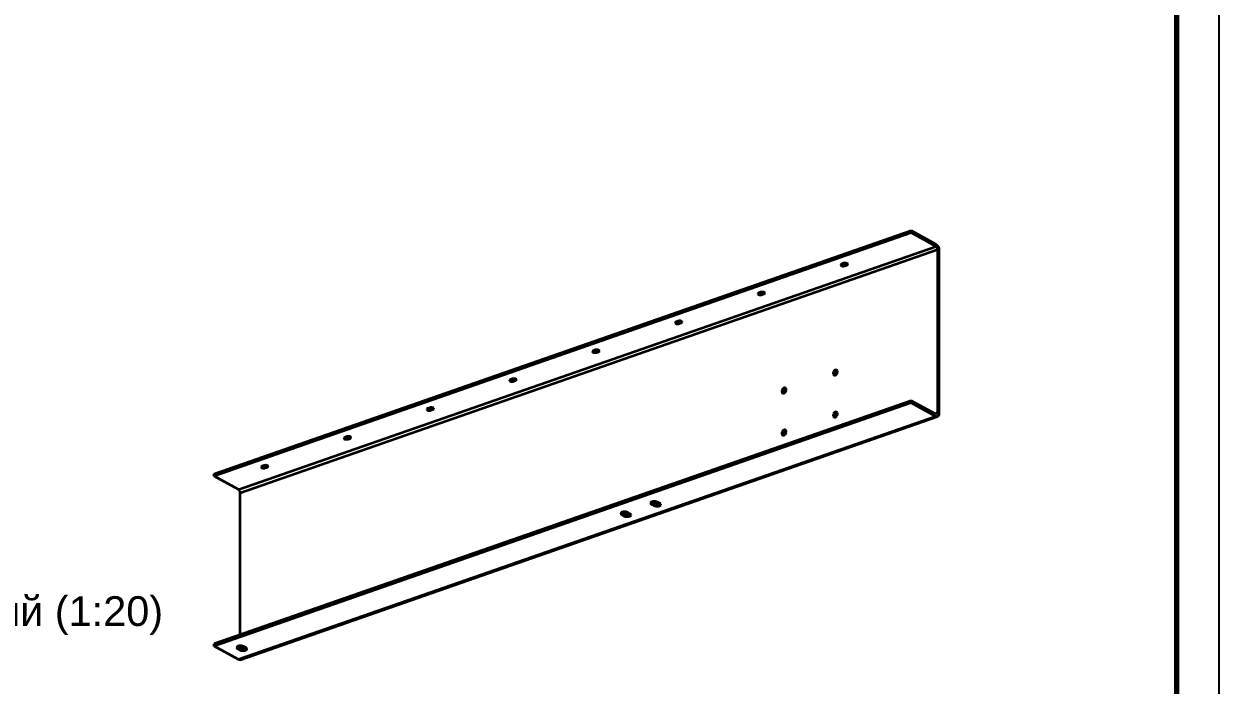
# Model space of a CAD drawing. Header units: millimetres. Extents: x 0 to 420, y 0 to 297.
# Drawn here: x 279.1 to 420, y 132.4 to 210.3 of the extents above; entities that cross this region are included whole.
import ezdxf
from ezdxf.enums import TextEntityAlignment as Align

# ---------------------------------------------------------------- set-up
doc = ezdxf.new("R2010")
doc.units = ezdxf.units.MM
doc.styles.add('GOST', font='Arial')

msp = doc.modelspace()

# ---------------------------------------------------------------- linework, layer by layer
at = {"color": 1, "lineweight": 35}
for p, q in [((301.5, 157.25), (383.69, 185.9)), ((383.69, 185.63), (301.5, 156.98)), ((383.69, 185.9), (386.59, 184.32)), ((383.69, 185.63), (383.69, 185.9)), ((383.69, 185.63), (386.59, 184.05)), ((304.4, 155.4), (386.59, 184.05)), ((304.59, 155.03), (386.78, 183.68)), ((386.59, 184.32), (386.66, 184.27)), ((386.59, 184.05), (386.63, 184.02)), ((386.63, 184.02), (386.66, 183.99)), ((386.66, 184.27), (386.73, 184.2)), ((386.66, 183.99), (386.72, 183.9)), ((386.72, 183.9), (386.76, 183.79)), ((386.73, 184.2), (386.8, 184.11)), ((386.76, 183.79), (386.78, 183.68)), ((386.78, 183.68), (386.78, 164.46)), ((386.8, 184.11), (386.86, 184.02)), ((386.86, 184.02), (386.9, 183.91)), ((386.9, 183.91), (386.94, 183.8)), ((386.94, 183.8), (386.96, 183.68)), ((386.96, 183.68), (386.97, 183.57)), ((386.97, 183.57), (386.97, 164.36)), ((375.39, 181.89), (375.38, 181.86)), ((375.38, 181.86), (375.39, 181.83)), ((375.41, 181.92), (375.39, 181.89)), ((375.39, 181.83), (375.43, 181.79)), ((375.45, 181.94), (375.41, 181.92)), ((375.43, 181.79), (375.48, 181.77)), ((375.5, 181.97), (375.45, 181.94)), ((375.73, 182.05), (375.5, 181.97)), ((375.75, 182.01), (375.61, 182.01)), ((375.8, 182.07), (375.73, 182.05)), ((375.87, 182.03), (375.75, 182.01)), ((375.88, 182.07), (375.8, 182.07)), ((375.99, 182.07), (375.87, 182.03)), ((375.87, 182.03), (375.87, 181.76)), ((375.87, 181.76), (376.1, 181.84)), ((375.97, 182.07), (375.88, 182.07)), ((376.05, 182.06), (375.97, 182.07)), ((376.12, 182.04), (376.05, 182.06)), ((376.1, 182.05), (376.1, 181.84)), ((376.1, 181.84), (376.15, 181.86)), ((376.17, 182.01), (376.12, 182.04)), ((376.15, 181.86), (376.19, 181.89)), ((376.21, 181.98), (376.17, 182.01)), ((376.19, 181.89), (376.21, 181.92)), ((376.22, 181.94), (376.21, 181.98)), ((376.21, 181.92), (376.22, 181.94)), ((375.48, 181.77), (375.55, 181.75)), ((375.55, 181.75), (375.63, 181.73)), ((375.63, 181.73), (375.72, 181.73)), ((375.72, 181.73), (375.8, 181.74)), ((375.8, 181.74), (375.87, 181.76)), ((365.63, 178.49), (365.62, 178.46)), ((365.62, 178.46), (365.63, 178.42)), ((365.65, 178.52), (365.63, 178.49)), ((365.63, 178.42), (365.67, 178.39)), ((365.69, 178.54), (365.65, 178.52)), ((365.67, 178.39), (365.72, 178.36)), ((365.73, 178.56), (365.69, 178.54)), ((365.72, 178.36), (365.79, 178.34)), ((365.97, 178.64), (365.73, 178.56)), ((365.79, 178.34), (365.87, 178.33)), ((365.99, 178.6), (365.85, 178.6)), ((365.87, 178.33), (365.96, 178.33)), ((365.96, 178.33), (366.04, 178.34)), ((366.04, 178.66), (365.97, 178.64)), ((366.11, 178.63), (365.99, 178.6)), ((366.12, 178.67), (366.04, 178.66)), ((366.04, 178.34), (366.11, 178.36)), ((366.23, 178.67), (366.11, 178.63)), ((366.11, 178.63), (366.11, 178.36)), ((366.11, 178.36), (366.34, 178.44)), ((366.21, 178.67), (366.12, 178.67)), ((366.29, 178.66), (366.21, 178.67)), ((366.36, 178.64), (366.29, 178.66)), ((366.34, 178.64), (366.34, 178.44)), ((366.34, 178.44), (366.39, 178.46)), ((366.41, 178.61), (366.36, 178.64)), ((366.39, 178.46), (366.43, 178.49)), ((366.44, 178.58), (366.41, 178.61)), ((366.43, 178.49), (366.45, 178.51)), ((366.46, 178.54), (366.44, 178.58)), ((366.45, 178.51), (366.46, 178.54)), ((355.87, 175.09), (355.86, 175.06)), ((355.86, 175.06), (355.87, 175.02)), ((355.89, 175.11), (355.87, 175.09)), ((355.87, 175.02), (355.91, 174.99)), ((355.93, 175.14), (355.89, 175.11)), ((355.91, 174.99), (355.96, 174.96)), ((355.97, 175.16), (355.93, 175.14)), ((355.96, 174.96), (356.03, 174.94)), ((356.21, 175.24), (355.97, 175.16)), ((356.03, 174.94), (356.11, 174.93)), ((356.23, 175.2), (356.09, 175.2)), ((356.11, 174.93), (356.19, 174.93)), ((356.19, 174.93), (356.28, 174.94)), ((356.28, 175.26), (356.21, 175.24)), ((356.35, 175.23), (356.23, 175.2)), ((356.36, 175.27), (356.28, 175.26)), ((356.28, 174.94), (356.35, 174.96)), ((356.47, 175.27), (356.35, 175.23)), ((356.35, 175.23), (356.35, 174.96)), ((356.35, 174.96), (356.58, 175.04)), ((356.45, 175.27), (356.36, 175.27)), ((356.53, 175.26), (356.45, 175.27)), ((356.59, 175.24), (356.53, 175.26)), ((356.58, 175.24), (356.58, 175.04)), ((356.58, 175.04), (356.63, 175.06)), ((356.65, 175.21), (356.59, 175.24)), ((356.63, 175.06), (356.67, 175.08)), ((356.68, 175.18), (356.65, 175.21)), ((356.67, 175.08), (356.69, 175.11)), ((356.7, 175.14), (356.68, 175.18)), ((356.69, 175.11), (356.7, 175.14)), ((346.11, 171.68), (346.1, 171.66)), ((346.1, 171.66), (346.11, 171.62)), ((346.13, 171.71), (346.11, 171.68)), ((346.11, 171.62), (346.15, 171.59)), ((346.17, 171.74), (346.13, 171.71)), ((346.15, 171.59), (346.2, 171.56)), ((346.21, 171.76), (346.17, 171.74)), ((346.2, 171.56), (346.27, 171.54)), ((346.45, 171.84), (346.21, 171.76)), ((346.27, 171.54), (346.35, 171.53)), ((346.47, 171.8), (346.33, 171.8)), ((346.35, 171.53), (346.43, 171.53)), ((346.43, 171.53), (346.52, 171.53)), ((346.52, 171.86), (346.45, 171.84)), ((346.59, 171.82), (346.47, 171.8)), ((346.6, 171.87), (346.52, 171.86)), ((346.52, 171.53), (346.59, 171.55)), ((346.7, 171.86), (346.59, 171.82)), ((346.59, 171.82), (346.59, 171.55)), ((346.59, 171.55), (346.82, 171.63)), ((346.68, 171.87), (346.6, 171.87)), ((346.76, 171.85), (346.68, 171.87)), ((346.83, 171.83), (346.76, 171.85)), ((346.82, 171.84), (346.82, 171.63)), ((346.82, 171.63), (346.87, 171.66)), ((346.89, 171.81), (346.83, 171.83)), ((346.87, 171.66), (346.9, 171.68)), ((346.92, 171.77), (346.89, 171.81)), ((346.9, 171.68), (346.93, 171.71)), ((346.93, 171.74), (346.92, 171.77)), ((346.93, 171.71), (346.93, 171.74)), ((374.5, 169.17), (374.49, 169.11)), ((374.49, 169.11), (374.49, 169.05)), ((374.52, 169.23), (374.5, 169.17)), ((374.55, 169.29), (374.52, 169.23)), ((374.58, 169.35), (374.55, 169.29)), ((374.62, 169.39), (374.58, 169.35)), ((374.67, 169.43), (374.62, 169.39)), ((374.72, 169.47), (374.67, 169.43)), ((374.68, 169.02), (374.7, 169.1)), ((374.7, 169.1), (374.73, 169.19)), ((374.77, 169.48), (374.72, 169.47)), ((374.73, 169.19), (374.79, 169.26)), ((374.82, 169.49), (374.77, 169.48)), ((374.79, 169.26), (374.85, 169.33)), ((374.87, 169.49), (374.82, 169.49)), ((374.85, 169.33), (374.92, 169.37)), ((374.91, 169.47), (374.87, 169.49)), ((374.96, 169.44), (374.91, 169.47)), ((374.92, 169.37), (374.99, 169.39)), ((374.99, 169.39), (374.96, 169.44)), ((374.98, 169.1), (375, 169.18)), ((375.01, 169.33), (374.99, 169.39)), ((375, 169.18), (375.01, 169.27)), ((375.01, 169.27), (375.01, 169.33)), ((336.35, 168.28), (336.34, 168.25)), ((336.34, 168.25), (336.35, 168.22)), ((336.37, 168.31), (336.35, 168.28)), ((336.35, 168.22), (336.39, 168.18)), ((336.4, 168.33), (336.37, 168.31)), ((336.39, 168.18), (336.44, 168.15)), ((336.45, 168.35), (336.4, 168.33)), ((336.44, 168.15), (336.51, 168.13)), ((336.69, 168.44), (336.45, 168.35)), ((336.51, 168.13), (336.59, 168.12)), ((336.7, 168.39), (336.57, 168.4)), ((336.59, 168.12), (336.67, 168.12)), ((336.67, 168.12), (336.75, 168.13)), ((336.76, 168.45), (336.69, 168.44)), ((336.83, 168.42), (336.7, 168.39)), ((336.75, 168.13), (336.83, 168.15)), ((336.84, 168.46), (336.76, 168.45)), ((336.94, 168.46), (336.83, 168.42)), ((336.83, 168.42), (336.83, 168.15)), ((336.83, 168.15), (337.06, 168.23)), ((336.92, 168.46), (336.84, 168.46)), ((337, 168.45), (336.92, 168.46)), ((337.07, 168.43), (337, 168.45)), ((337.06, 168.44), (337.06, 168.23)), ((337.06, 168.23), (337.11, 168.25)), ((337.13, 168.4), (337.07, 168.43)), ((337.11, 168.25), (337.14, 168.28)), ((337.16, 168.37), (337.13, 168.4)), ((337.14, 168.28), (337.17, 168.31)), ((337.17, 168.33), (337.16, 168.37)), ((337.17, 168.31), (337.17, 168.33)), ((374.49, 169.05), (374.51, 169)), ((374.51, 169), (374.53, 168.95)), ((374.53, 168.95), (374.56, 168.91)), ((374.56, 168.91), (374.59, 168.88)), ((374.59, 168.88), (374.66, 168.86)), ((374.66, 168.86), (374.73, 168.87)), ((374.68, 168.94), (374.68, 169.02)), ((374.7, 168.86), (374.68, 168.94)), ((374.73, 168.87), (374.8, 168.9)), ((374.8, 168.9), (374.87, 168.95)), ((374.87, 168.95), (374.93, 169.02)), ((374.93, 169.02), (374.98, 169.1)), ((368.45, 167.06), (368.44, 167)), ((368.44, 167), (368.44, 166.94)), ((368.44, 166.94), (368.45, 166.89)), ((368.47, 167.12), (368.45, 167.06)), ((368.45, 166.89), (368.47, 166.84)), ((368.49, 167.18), (368.47, 167.12)), ((368.47, 166.84), (368.5, 166.8)), ((368.53, 167.24), (368.49, 167.18)), ((368.5, 166.8), (368.54, 166.77)), ((368.57, 167.28), (368.53, 167.24)), ((368.54, 166.77), (368.6, 166.75)), ((368.62, 167.33), (368.57, 167.28)), ((368.6, 166.75), (368.67, 166.76)), ((368.67, 167.36), (368.62, 167.33)), ((368.63, 166.91), (368.65, 166.99)), ((368.63, 166.83), (368.63, 166.91)), ((368.65, 166.75), (368.63, 166.83)), ((368.65, 166.99), (368.68, 167.08)), ((368.72, 167.38), (368.67, 167.36)), ((368.67, 166.76), (368.75, 166.79)), ((368.68, 167.08), (368.73, 167.15)), ((368.77, 167.38), (368.72, 167.38)), ((368.73, 167.15), (368.8, 167.22)), ((368.75, 166.79), (368.82, 166.84)), ((368.82, 167.38), (368.77, 167.38)), ((368.8, 167.22), (368.87, 167.26)), ((368.86, 167.36), (368.82, 167.38)), ((368.82, 166.84), (368.88, 166.91)), ((368.9, 167.33), (368.86, 167.36)), ((368.87, 167.26), (368.94, 167.28)), ((368.88, 166.91), (368.92, 166.99)), ((368.94, 167.28), (368.9, 167.33)), ((368.92, 166.99), (368.95, 167.07)), ((368.96, 167.23), (368.94, 167.28)), ((368.95, 167.07), (368.96, 167.16)), ((368.96, 167.16), (368.96, 167.23)), ((383.69, 165.87), (301.5, 137.22)), ((383.69, 165.6), (301.5, 136.95)), ((326.59, 164.88), (326.58, 164.85)), ((326.61, 164.91), (326.59, 164.88)), ((326.64, 164.93), (326.61, 164.91)), ((326.69, 164.95), (326.64, 164.93)), ((326.93, 165.03), (326.69, 164.95)), ((326.94, 164.99), (326.81, 164.99)), ((327, 165.05), (326.93, 165.03)), ((327.07, 165.02), (326.94, 164.99)), ((327.08, 165.06), (327, 165.05)), ((327.18, 165.06), (327.07, 165.02)), ((327.07, 165.02), (327.07, 164.75)), ((327.16, 165.06), (327.08, 165.06)), ((327.24, 165.05), (327.16, 165.06)), ((327.31, 165.03), (327.24, 165.05)), ((327.3, 165.03), (327.3, 164.83)), ((327.37, 165), (327.31, 165.03)), ((327.35, 164.85), (327.38, 164.87)), ((327.4, 164.97), (327.37, 165)), ((327.38, 164.87), (327.41, 164.9)), ((327.41, 164.93), (327.4, 164.97)), ((327.41, 164.9), (327.41, 164.93)), ((383.69, 165.87), (383.69, 165.6)), ((386.59, 164.29), (383.69, 165.87)), ((386.59, 164.02), (383.69, 165.6)), ((386.59, 164.02), (304.4, 135.37)), ((304.6, 135.34), (386.79, 163.99)), ((326.58, 164.85), (326.59, 164.81)), ((326.59, 164.81), (326.62, 164.78)), ((326.62, 164.78), (326.68, 164.75)), ((326.68, 164.75), (326.75, 164.73)), ((326.75, 164.73), (326.83, 164.72)), ((326.83, 164.72), (326.91, 164.72)), ((326.91, 164.72), (326.99, 164.73)), ((326.99, 164.73), (327.07, 164.75)), ((327.07, 164.75), (327.3, 164.83)), ((327.3, 164.83), (327.35, 164.85)), ((374.5, 164.22), (374.49, 164.16)), ((374.49, 164.16), (374.49, 164.1)), ((374.49, 164.1), (374.51, 164.05)), ((374.52, 164.28), (374.5, 164.22)), ((374.51, 164.05), (374.53, 164)), ((374.55, 164.34), (374.52, 164.28)), ((374.53, 164), (374.56, 163.96)), ((374.58, 164.4), (374.55, 164.34)), ((374.56, 163.96), (374.59, 163.93)), ((374.62, 164.44), (374.58, 164.4)), ((374.59, 163.93), (374.66, 163.91)), ((374.67, 164.48), (374.62, 164.44)), ((374.66, 163.91), (374.73, 163.92)), ((374.72, 164.52), (374.67, 164.48)), ((374.68, 164.07), (374.7, 164.15)), ((374.68, 163.99), (374.68, 164.07)), ((374.7, 163.91), (374.68, 163.99)), ((374.7, 164.15), (374.73, 164.24)), ((374.77, 164.53), (374.72, 164.52)), ((374.73, 164.24), (374.79, 164.31)), ((374.73, 163.92), (374.8, 163.95)), ((374.82, 164.54), (374.77, 164.53)), ((374.79, 164.31), (374.85, 164.38)), ((374.8, 163.95), (374.87, 164)), ((374.87, 164.54), (374.82, 164.54)), ((374.85, 164.38), (374.92, 164.42)), ((374.91, 164.52), (374.87, 164.54)), ((374.87, 164), (374.93, 164.06)), ((374.96, 164.49), (374.91, 164.52)), ((374.92, 164.42), (374.99, 164.44)), ((374.93, 164.06), (374.98, 164.15)), ((374.99, 164.44), (374.96, 164.49)), ((374.98, 164.15), (375, 164.23)), ((375.01, 164.38), (374.99, 164.44)), ((375, 164.23), (375.01, 164.32)), ((375.01, 164.32), (375.01, 164.38)), ((386.48, 164.35), (386.78, 164.46)), ((386.64, 164.27), (386.59, 164.29)), ((386.64, 164), (386.59, 164.02)), ((386.69, 164.28), (386.64, 164.27)), ((386.69, 163.99), (386.64, 164)), ((386.73, 164.3), (386.69, 164.28)), ((386.74, 163.98), (386.69, 163.99)), ((386.76, 164.34), (386.73, 164.3)), ((386.79, 163.99), (386.74, 163.98)), ((386.77, 164.39), (386.76, 164.34)), ((386.78, 164.46), (386.77, 164.39)), ((386.83, 164.01), (386.79, 163.99)), ((386.86, 164.04), (386.83, 164.01)), ((386.89, 164.08), (386.86, 164.04)), ((386.92, 164.12), (386.89, 164.08)), ((386.95, 164.23), (386.92, 164.12)), ((386.97, 164.36), (386.95, 164.23)), ((368.45, 162.11), (368.44, 162.05)), ((368.47, 162.17), (368.45, 162.11)), ((368.49, 162.23), (368.47, 162.17)), ((368.53, 162.29), (368.49, 162.23)), ((368.57, 162.33), (368.53, 162.29)), ((368.62, 162.37), (368.57, 162.33)), ((368.67, 162.41), (368.62, 162.37)), ((368.65, 162.04), (368.68, 162.13)), ((368.72, 162.42), (368.67, 162.41)), ((368.68, 162.13), (368.73, 162.2)), ((368.77, 162.43), (368.72, 162.42)), ((368.73, 162.2), (368.8, 162.27)), ((368.82, 162.43), (368.77, 162.43)), ((368.8, 162.27), (368.87, 162.31)), ((368.86, 162.41), (368.82, 162.43)), ((368.9, 162.38), (368.86, 162.41)), ((368.87, 162.31), (368.94, 162.33)), ((368.94, 162.33), (368.9, 162.38)), ((368.92, 162.04), (368.95, 162.12)), ((368.96, 162.27), (368.94, 162.33)), ((368.95, 162.12), (368.96, 162.21)), ((368.96, 162.21), (368.96, 162.27)), ((316.85, 161.5), (316.82, 161.48)), ((316.82, 161.48), (316.82, 161.45)), ((316.82, 161.45), (316.83, 161.41)), ((316.83, 161.41), (316.86, 161.38)), ((316.88, 161.53), (316.85, 161.5)), ((316.86, 161.38), (316.92, 161.35)), ((316.93, 161.55), (316.88, 161.53)), ((316.92, 161.35), (316.99, 161.33)), ((317.16, 161.63), (316.93, 161.55)), ((316.99, 161.33), (317.07, 161.32)), ((317.18, 161.59), (317.05, 161.59)), ((317.07, 161.32), (317.15, 161.32)), ((317.15, 161.32), (317.23, 161.33)), ((317.24, 161.65), (317.16, 161.63)), ((317.3, 161.62), (317.18, 161.59)), ((317.23, 161.33), (317.3, 161.35)), ((317.32, 161.66), (317.24, 161.65)), ((317.42, 161.66), (317.3, 161.62)), ((317.3, 161.62), (317.3, 161.35)), ((317.3, 161.35), (317.54, 161.43)), ((317.4, 161.66), (317.32, 161.66)), ((317.48, 161.65), (317.4, 161.66)), ((317.55, 161.63), (317.48, 161.65)), ((317.54, 161.63), (317.54, 161.43)), ((317.54, 161.43), (317.59, 161.45)), ((317.61, 161.6), (317.55, 161.63)), ((317.59, 161.45), (317.62, 161.47)), ((317.64, 161.56), (317.61, 161.6)), ((317.62, 161.47), (317.64, 161.5)), ((317.65, 161.53), (317.64, 161.56)), ((317.64, 161.5), (317.65, 161.53)), ((368.44, 162.05), (368.44, 161.99)), ((368.44, 161.99), (368.45, 161.94)), ((368.45, 161.94), (368.47, 161.89)), ((368.47, 161.89), (368.5, 161.85)), ((368.5, 161.85), (368.54, 161.82)), ((368.54, 161.82), (368.6, 161.8)), ((368.6, 161.8), (368.67, 161.81)), ((368.63, 161.96), (368.65, 162.04)), ((368.63, 161.88), (368.63, 161.96)), ((368.65, 161.8), (368.63, 161.88)), ((368.67, 161.81), (368.75, 161.84)), ((368.75, 161.84), (368.82, 161.89)), ((368.82, 161.89), (368.88, 161.96)), ((368.88, 161.96), (368.92, 162.04)), ((307.09, 158.1), (307.06, 158.07)), ((307.06, 158.07), (307.06, 158.04)), ((307.06, 158.04), (307.07, 158.01)), ((307.07, 158.01), (307.1, 157.97)), ((307.12, 158.13), (307.09, 158.1)), ((307.1, 157.97), (307.16, 157.95)), ((307.17, 158.15), (307.12, 158.13)), ((307.16, 157.95), (307.23, 157.93)), ((307.4, 158.23), (307.17, 158.15)), ((307.23, 157.93), (307.31, 157.92)), ((307.42, 158.19), (307.29, 158.19)), ((307.31, 157.92), (307.39, 157.91)), ((307.39, 157.91), (307.47, 157.92)), ((307.48, 158.25), (307.4, 158.23)), ((307.54, 158.21), (307.42, 158.19)), ((307.47, 157.92), (307.54, 157.94)), ((307.56, 158.26), (307.48, 158.25)), ((307.66, 158.25), (307.54, 158.21)), ((307.54, 158.21), (307.54, 157.94)), ((307.54, 157.94), (307.78, 158.02)), ((307.64, 158.25), (307.56, 158.26)), ((307.72, 158.24), (307.64, 158.25)), ((307.79, 158.22), (307.72, 158.24)), ((307.78, 158.23), (307.78, 158.02)), ((307.78, 158.02), (307.83, 158.04)), ((307.84, 158.2), (307.79, 158.22)), ((307.83, 158.04), (307.86, 158.07)), ((307.88, 158.16), (307.84, 158.2)), ((307.86, 158.07), (307.88, 158.1)), ((307.89, 158.13), (307.88, 158.16)), ((307.88, 158.1), (307.89, 158.13)), ((301.5, 156.98), (301.5, 157.25)), ((304.4, 155.4), (301.5, 156.98)), ((304.44, 155.37), (304.4, 155.4)), ((304.48, 155.34), (304.44, 155.37)), ((304.54, 155.25), (304.48, 155.34)), ((304.58, 155.14), (304.54, 155.25)), ((304.59, 155.03), (304.58, 155.14)), ((304.59, 138.3), (304.59, 155.03)), ((353, 153.86), (352.98, 153.83)), ((352.98, 153.83), (352.98, 153.8)), ((352.98, 153.8), (352.98, 153.77)), ((352.98, 153.77), (353, 153.73)), ((353.06, 153.91), (353, 153.86)), ((353, 153.73), (353.03, 153.7)), ((353.03, 153.7), (353.08, 153.68)), ((353.16, 153.96), (353.06, 153.91)), ((353.08, 153.68), (353.08, 153.92)), ((353.08, 153.68), (353.39, 153.51)), ((353.39, 153.78), (353.1, 153.93)), ((353.28, 153.98), (353.16, 153.96)), ((353.41, 154), (353.28, 153.98)), ((353.46, 153.75), (353.39, 153.78)), ((353.39, 153.51), (353.39, 153.78)), ((353.55, 153.99), (353.41, 154)), ((353.54, 153.72), (353.46, 153.75)), ((353.63, 153.71), (353.54, 153.72)), ((353.68, 153.96), (353.55, 153.99)), ((353.72, 153.7), (353.63, 153.71)), ((353.78, 153.92), (353.68, 153.96)), ((353.82, 153.71), (353.72, 153.7)), ((354.09, 153.75), (353.78, 153.92)), ((353.91, 153.72), (353.82, 153.71)), ((353.99, 153.74), (353.91, 153.72)), ((354.07, 153.77), (353.99, 153.74)), ((354.13, 153.72), (354.09, 153.75)), ((354.16, 153.69), (354.13, 153.72)), ((354.18, 153.66), (354.16, 153.69)), ((354.17, 153.57), (354.18, 153.6)), ((354.19, 153.63), (354.18, 153.66)), ((354.18, 153.6), (354.19, 153.63)), ((349.47, 152.6), (349.46, 152.57)), ((349.46, 152.57), (349.47, 152.54)), ((349.49, 152.63), (349.47, 152.6)), ((349.47, 152.54), (349.49, 152.51)), ((349.55, 152.69), (349.49, 152.63)), ((349.49, 152.51), (349.52, 152.48)), ((349.52, 152.48), (349.56, 152.45)), ((349.64, 152.73), (349.55, 152.69)), ((349.56, 152.45), (349.56, 152.7)), ((349.56, 152.45), (349.87, 152.28)), ((349.87, 152.55), (349.59, 152.71)), ((349.76, 152.76), (349.64, 152.73)), ((349.9, 152.77), (349.76, 152.76)), ((349.94, 152.52), (349.87, 152.55)), ((349.87, 152.28), (349.87, 152.55)), ((349.87, 152.28), (349.98, 152.24)), ((350.04, 152.76), (349.9, 152.77)), ((350.02, 152.5), (349.94, 152.52)), ((349.98, 152.24), (350.1, 152.22)), ((350.11, 152.48), (350.02, 152.5)), ((350.16, 152.74), (350.04, 152.76)), ((350.1, 152.22), (350.24, 152.21)), ((350.21, 152.48), (350.11, 152.48)), ((350.27, 152.7), (350.16, 152.74)), ((350.3, 152.48), (350.21, 152.48)), ((350.24, 152.21), (350.38, 152.22)), ((350.58, 152.53), (350.27, 152.7)), ((350.4, 152.49), (350.3, 152.48)), ((350.38, 152.22), (350.5, 152.25)), ((350.48, 152.51), (350.4, 152.49)), ((350.55, 152.54), (350.48, 152.51)), ((350.5, 152.25), (350.59, 152.29)), ((350.62, 152.5), (350.58, 152.53)), ((350.59, 152.29), (350.65, 152.35)), ((350.65, 152.47), (350.62, 152.5)), ((350.67, 152.44), (350.65, 152.47)), ((350.65, 152.35), (350.67, 152.37)), ((350.68, 152.4), (350.67, 152.44)), ((350.67, 152.37), (350.68, 152.4)), ((353.39, 153.51), (353.49, 153.47)), ((353.49, 153.47), (353.62, 153.44)), ((353.62, 153.44), (353.75, 153.43)), ((353.75, 153.43), (353.89, 153.44)), ((353.89, 153.44), (354.01, 153.47)), ((354.01, 153.47), (354.11, 153.52)), ((354.11, 153.52), (354.17, 153.57)), ((301.5, 136.95), (301.5, 137.22)), ((304.4, 135.37), (301.5, 136.95)), ((304.18, 136.82), (304.17, 136.79)), ((304.17, 136.79), (304.18, 136.75)), ((304.19, 136.85), (304.18, 136.82)), ((304.18, 136.75), (304.2, 136.72)), ((304.26, 136.9), (304.19, 136.85)), ((304.2, 136.72), (304.23, 136.69)), ((304.23, 136.69), (304.27, 136.66)), ((304.35, 136.94), (304.26, 136.9)), ((304.27, 136.66), (304.27, 136.91)), ((304.58, 136.76), (304.3, 136.92)), ((304.47, 136.97), (304.35, 136.94)), ((304.61, 136.98), (304.47, 136.97)), ((304.65, 136.73), (304.58, 136.76)), ((304.58, 136.49), (304.58, 136.76)), ((304.59, 136.76), (304.59, 136.98)), ((304.75, 136.97), (304.61, 136.98)), ((304.73, 136.71), (304.65, 136.73)), ((304.82, 136.7), (304.73, 136.71)), ((304.87, 136.95), (304.75, 136.97)), ((304.92, 136.69), (304.82, 136.7)), ((304.97, 136.91), (304.87, 136.95)), ((305.01, 136.69), (304.92, 136.69)), ((305.29, 136.74), (304.97, 136.91)), ((305.11, 136.7), (305.01, 136.69)), ((305.19, 136.72), (305.11, 136.7)), ((305.26, 136.75), (305.19, 136.72)), ((305.33, 136.71), (305.29, 136.74)), ((305.36, 136.68), (305.33, 136.71)), ((304.27, 136.66), (304.58, 136.49)), ((304.46, 135.35), (304.4, 135.37)), ((304.51, 135.34), (304.46, 135.35)), ((304.56, 135.33), (304.51, 135.34)), ((304.6, 135.34), (304.56, 135.33)), ((304.58, 136.49), (304.69, 136.45)), ((304.69, 136.45), (304.81, 136.43)), ((304.81, 136.43), (304.95, 136.42)), ((304.95, 136.42), (305.08, 136.43)), ((305.08, 136.43), (305.21, 136.46)), ((305.21, 136.46), (305.3, 136.5)), ((305.3, 136.5), (305.36, 136.56)), ((305.38, 136.65), (305.36, 136.68)), ((305.36, 136.56), (305.38, 136.59)), ((305.39, 136.62), (305.38, 136.65)), ((305.38, 136.59), (305.39, 136.62))]:
    msp.add_line(p, q, dxfattribs=at)
at = {"color": 7, "lineweight": 25}
msp.add_lwpolyline([(0, 0), (420, 0), (420, 297), (0, 297)], close=True, dxfattribs=at)
at = {"color": 7, "lineweight": 70}
msp.add_lwpolyline([(20, 5), (415, 5), (415, 292), (20, 292)], close=True, dxfattribs=at)

# ---------------------------------------------------------------- texts
at = {"color": 3, "style": 'GOST'}
msp.add_text('Вид изометрический (1:20)', height=3.5, dxfattribs=at).set_placement((295.5, 139.33), align=Align.RIGHT)

doc.saveas('drawing.dxf')
